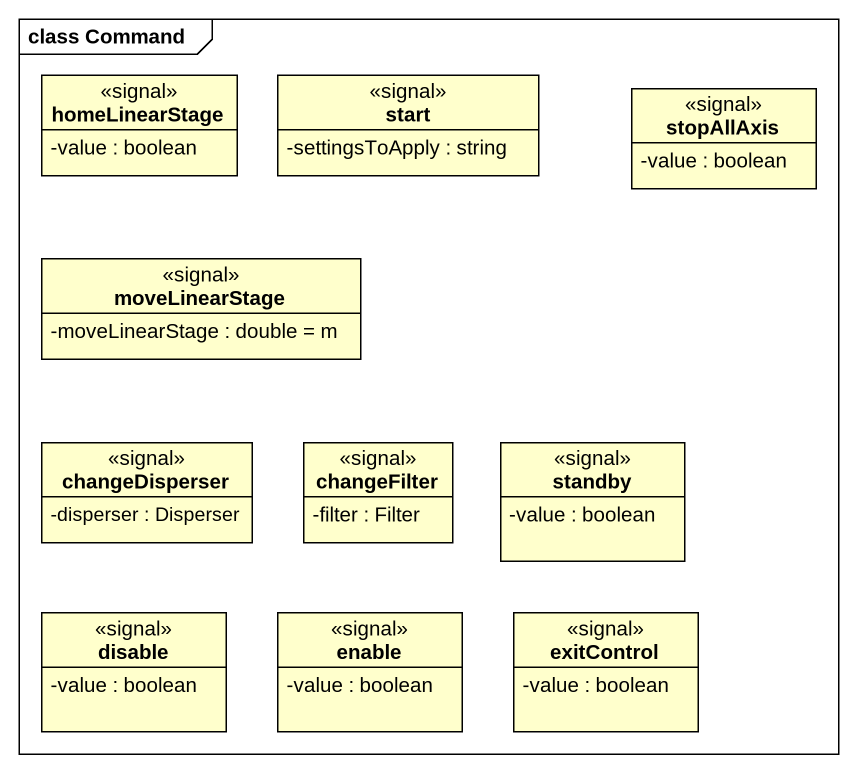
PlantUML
@startuml
mainframe class Command
hide circle
hide empty members
skinparam classAttributeIconSize 0
class homeLinearStage <<signal>> {
  -value : boolean
}
class "start" as start_ <<signal>> {
  -settingsToApply : string
}
class stopAllAxis <<signal>> {
  -value : boolean
}
class moveLinearStage <<signal>> {
  -moveLinearStage : double = m
}
class changeDisperser <<signal>> {
  -disperser : Disperser
}
class changeFilter <<signal>> {
  -filter : Filter
}
class standby <<signal>> {
  -value : boolean
}
class disable <<signal>> {
  -value : boolean
}
class enable <<signal>> {
  -value : boolean
}
class exitControl <<signal>> {
  -value : boolean
}
@enduml
